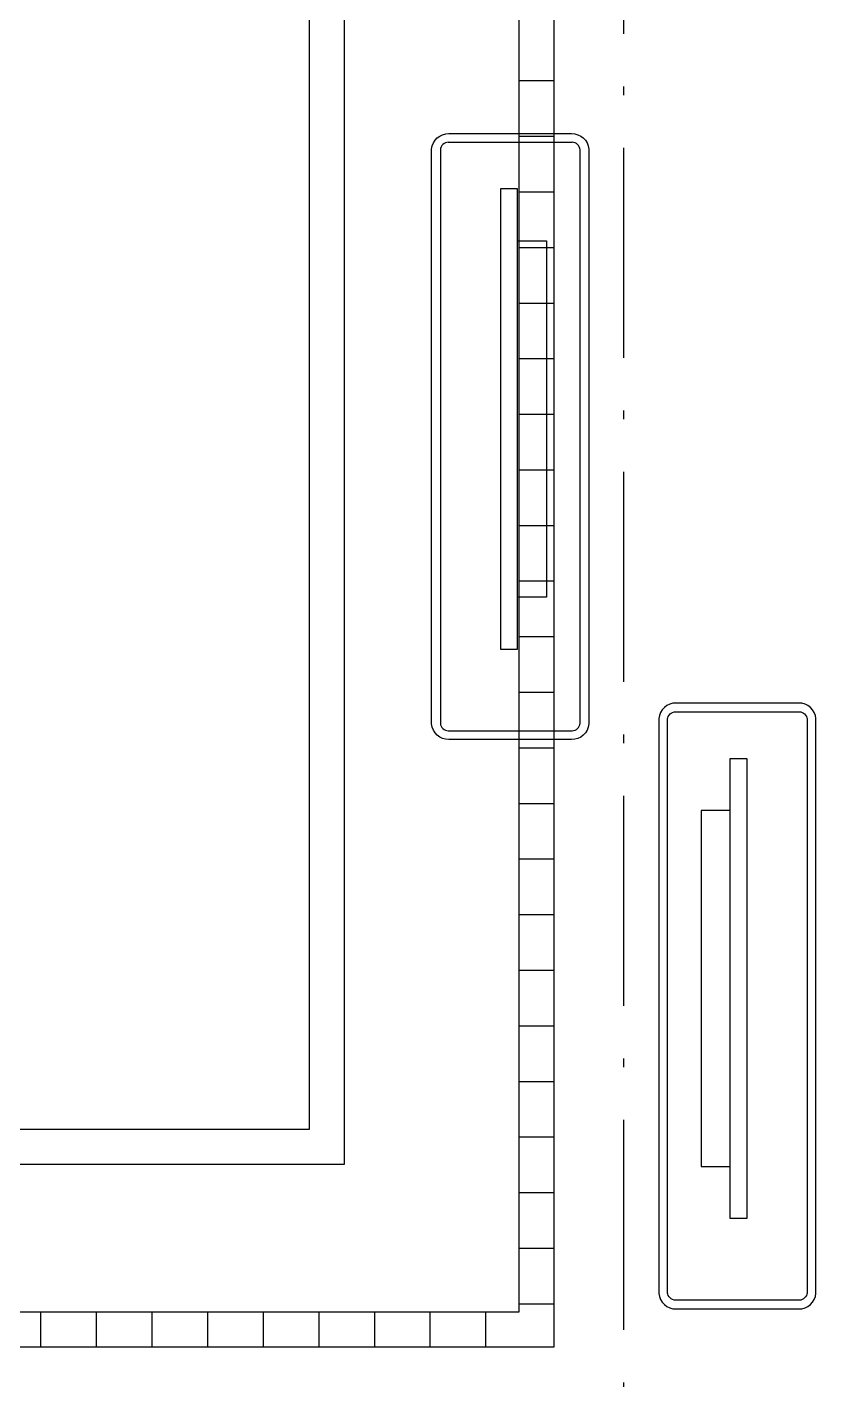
# Model space of a CAD drawing. Extents: x 3694 to 117786, y 20013 to 108631.
# Drawn here: x 28376 to 30628, y 29787 to 33650 of the extents above; entities that cross this region are included whole.
import ezdxf

# ---------------------------------------------------------------- set-up
doc = ezdxf.new("R2010")
doc.units = 0
doc.header["$LTSCALE"] = 1000
doc.header["$MEASUREMENT"] = 0
doc.linetypes.add('ACAD_ISO04W100', pattern=[30, 24, -3, 0, -3])
doc.linetypes.add('ACAD_ISO10W100', pattern=[18.5, 12, -3, 0.5, -3])
for name, color, linetype in [('DOTE', 1, 'ACAD_ISO04W100'), ('家具', 253, 'Continuous'), ('铺地', 251, 'Continuous')]:
    doc.layers.add(name, color=color, linetype=linetype)

# ---------------------------------------------------------------- blocks, each defined once
blk = doc.blocks.new('A$C1D226055')
at = {"layer": '家具'}
blk.add_lwpolyline([(424.2, 1730.1, -0.395939), (473.6, 1685.7), (473.6, 44.5, -0.395939), (424.2, 0), (74.4, 0, -0.395939), (25, 44.5), (25, 1685.7, -0.395939), (74.4, 1730.1)], format="xyb", close=True, dxfattribs=at)
at = {"layer": '家具', "color": 8}
for points in [[(426.2, 1705.1), (72.4, 1705.1)], [(50, 1685.7), (50, 44.5)], [(448.6, 44.5), (448.6, 1685.7)], [(72.4, 25), (426.2, 25)]]:
    blk.add_lwpolyline(points, dxfattribs=at)
at = {"layer": '家具'}
for points in [[(269.6, 1572.1), (221.9, 1572.1), (221.9, 258.1), (269.6, 258.1)], [(269.6, 1423.7), (352.7, 1423.7), (352.7, 406.4), (269.6, 406.4)]]:
    blk.add_lwpolyline(points, close=True, dxfattribs=at)
at = {"layer": '家具', "color": 8}
for centre, start, end in [((73.4, 1681.6), 91.1893, 175.2129), ((425.2, 1681.6), 4.7871, 88.8107), ((73.4, 48.5), 184.7871, 268.8107), ((425.2, 48.5), 271.1893, 355.2129)]:
    blk.add_arc(centre, 23.6, start, end, dxfattribs=at)

msp = doc.modelspace()

# ---------------------------------------------------------------- linework, layer by layer
at = {"layer": 'DOTE', "linetype": 'ACAD_ISO10W100', "ltscale": 0.05}
msp.add_line((30079.8, 26230.3), (30079.8, 44587.7), dxfattribs=at)
at = {"layer": '家具'}
for p, q in [((29282.8, 30403.7, 0), (29282.8, 34558, 0)), ((28106.8, 30403.7, 0), (29282.8, 30403.7, 0))]:
    msp.add_line(p, q, dxfattribs=at)
at = {"layer": '家具', "color": 8}
for p, q in [((29182.8, 30503.7, 0), (29182.8, 34458, 0)), ((28088.3, 30503.7, 0), (29182.8, 30503.7, 0))]:
    msp.add_line(p, q, dxfattribs=at)
at = {"layer": '铺地'}
for p, q in [((29879.8, 33496.2), (29779.8, 33496.2)), ((29879.8, 33337.5), (29779.8, 33337.5)), ((29879.8, 33178.7), (29779.8, 33178.7)), ((29879.8, 33020), (29779.8, 33020)), ((29879.8, 32861.2), (29779.8, 32861.2)), ((29879.8, 32702.5), (29779.8, 32702.5)), ((29879.8, 32543.8), (29779.8, 32543.8)), ((29879.8, 32385), (29779.8, 32385)), ((29879.8, 32226.2), (29779.8, 32226.2)), ((29879.8, 32067.5), (29779.8, 32067.5)), ((29879.8, 31908.8), (29779.8, 31908.8)), ((29879.8, 31750), (29779.8, 31750)), ((29879.8, 31591.2), (29779.8, 31591.2)), ((29879.8, 31432.5), (29779.8, 31432.5)), ((29879.8, 31273.8), (29779.8, 31273.8)), ((29879.8, 31115), (29779.8, 31115)), ((29879.8, 30956.2), (29779.8, 30956.2)), ((29879.8, 30797.5), (29779.8, 30797.5)), ((29879.8, 30638.8), (29779.8, 30638.8)), ((29879.8, 30480), (29779.8, 30480)), ((29879.8, 30321.2), (29779.8, 30321.2)), ((29879.8, 30162.5), (29779.8, 30162.5)), ((28416.2, 29880.9), (28416.2, 29980.9)), ((28575, 29880.9), (28575, 29980.9)), ((28733.8, 29880.9), (28733.8, 29980.9)), ((28892.5, 29880.9), (28892.5, 29980.9)), ((29051.2, 29880.9), (29051.2, 29980.9)), ((29210, 29880.9), (29210, 29980.9)), ((29368.8, 29880.9), (29368.8, 29980.9)), ((29527.5, 29880.9), (29527.5, 29980.9)), ((29686.2, 29880.9), (29686.2, 29980.9)), ((29879.8, 30003.8), (29779.8, 30003.8))]:
    msp.add_line(p, q, dxfattribs=at)
for points in [[(29879.8, 29880.9), (25479.8, 29880.9), (25479.8, 35480.9), (29879.8, 35480.9)], [(29779.8, 29980.9), (25579.8, 29980.9), (25579.8, 35380.9), (29779.8, 35380.9)]]:
    msp.add_lwpolyline(points, close=True, dxfattribs=at)

# ---------------------------------------------------------------- block references
at = {"layer": '家具'}
msp.add_blockref('A$C1D226055', (29506.4, 31615.8, 0), dxfattribs=at)
at = {"layer": '家具', "xscale": -1}
msp.add_blockref('A$C1D226055', (30653.4, 29989.9), dxfattribs=at)

doc.saveas('drawing.dxf')
